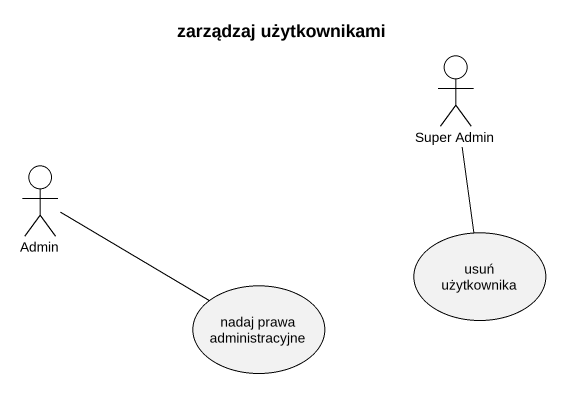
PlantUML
@startuml
title zarządzaj użytkownikami
actor "Super Admin" as Super_Admin
actor Admin
usecase "usuń użytkownika" as usuń_użytkownika
usecase "nadaj prawa administracyjne" as nadaj_prawa_administracyjne
Super_Admin -- usuń_użytkownika
Admin -right- nadaj_prawa_administracyjne
@enduml
